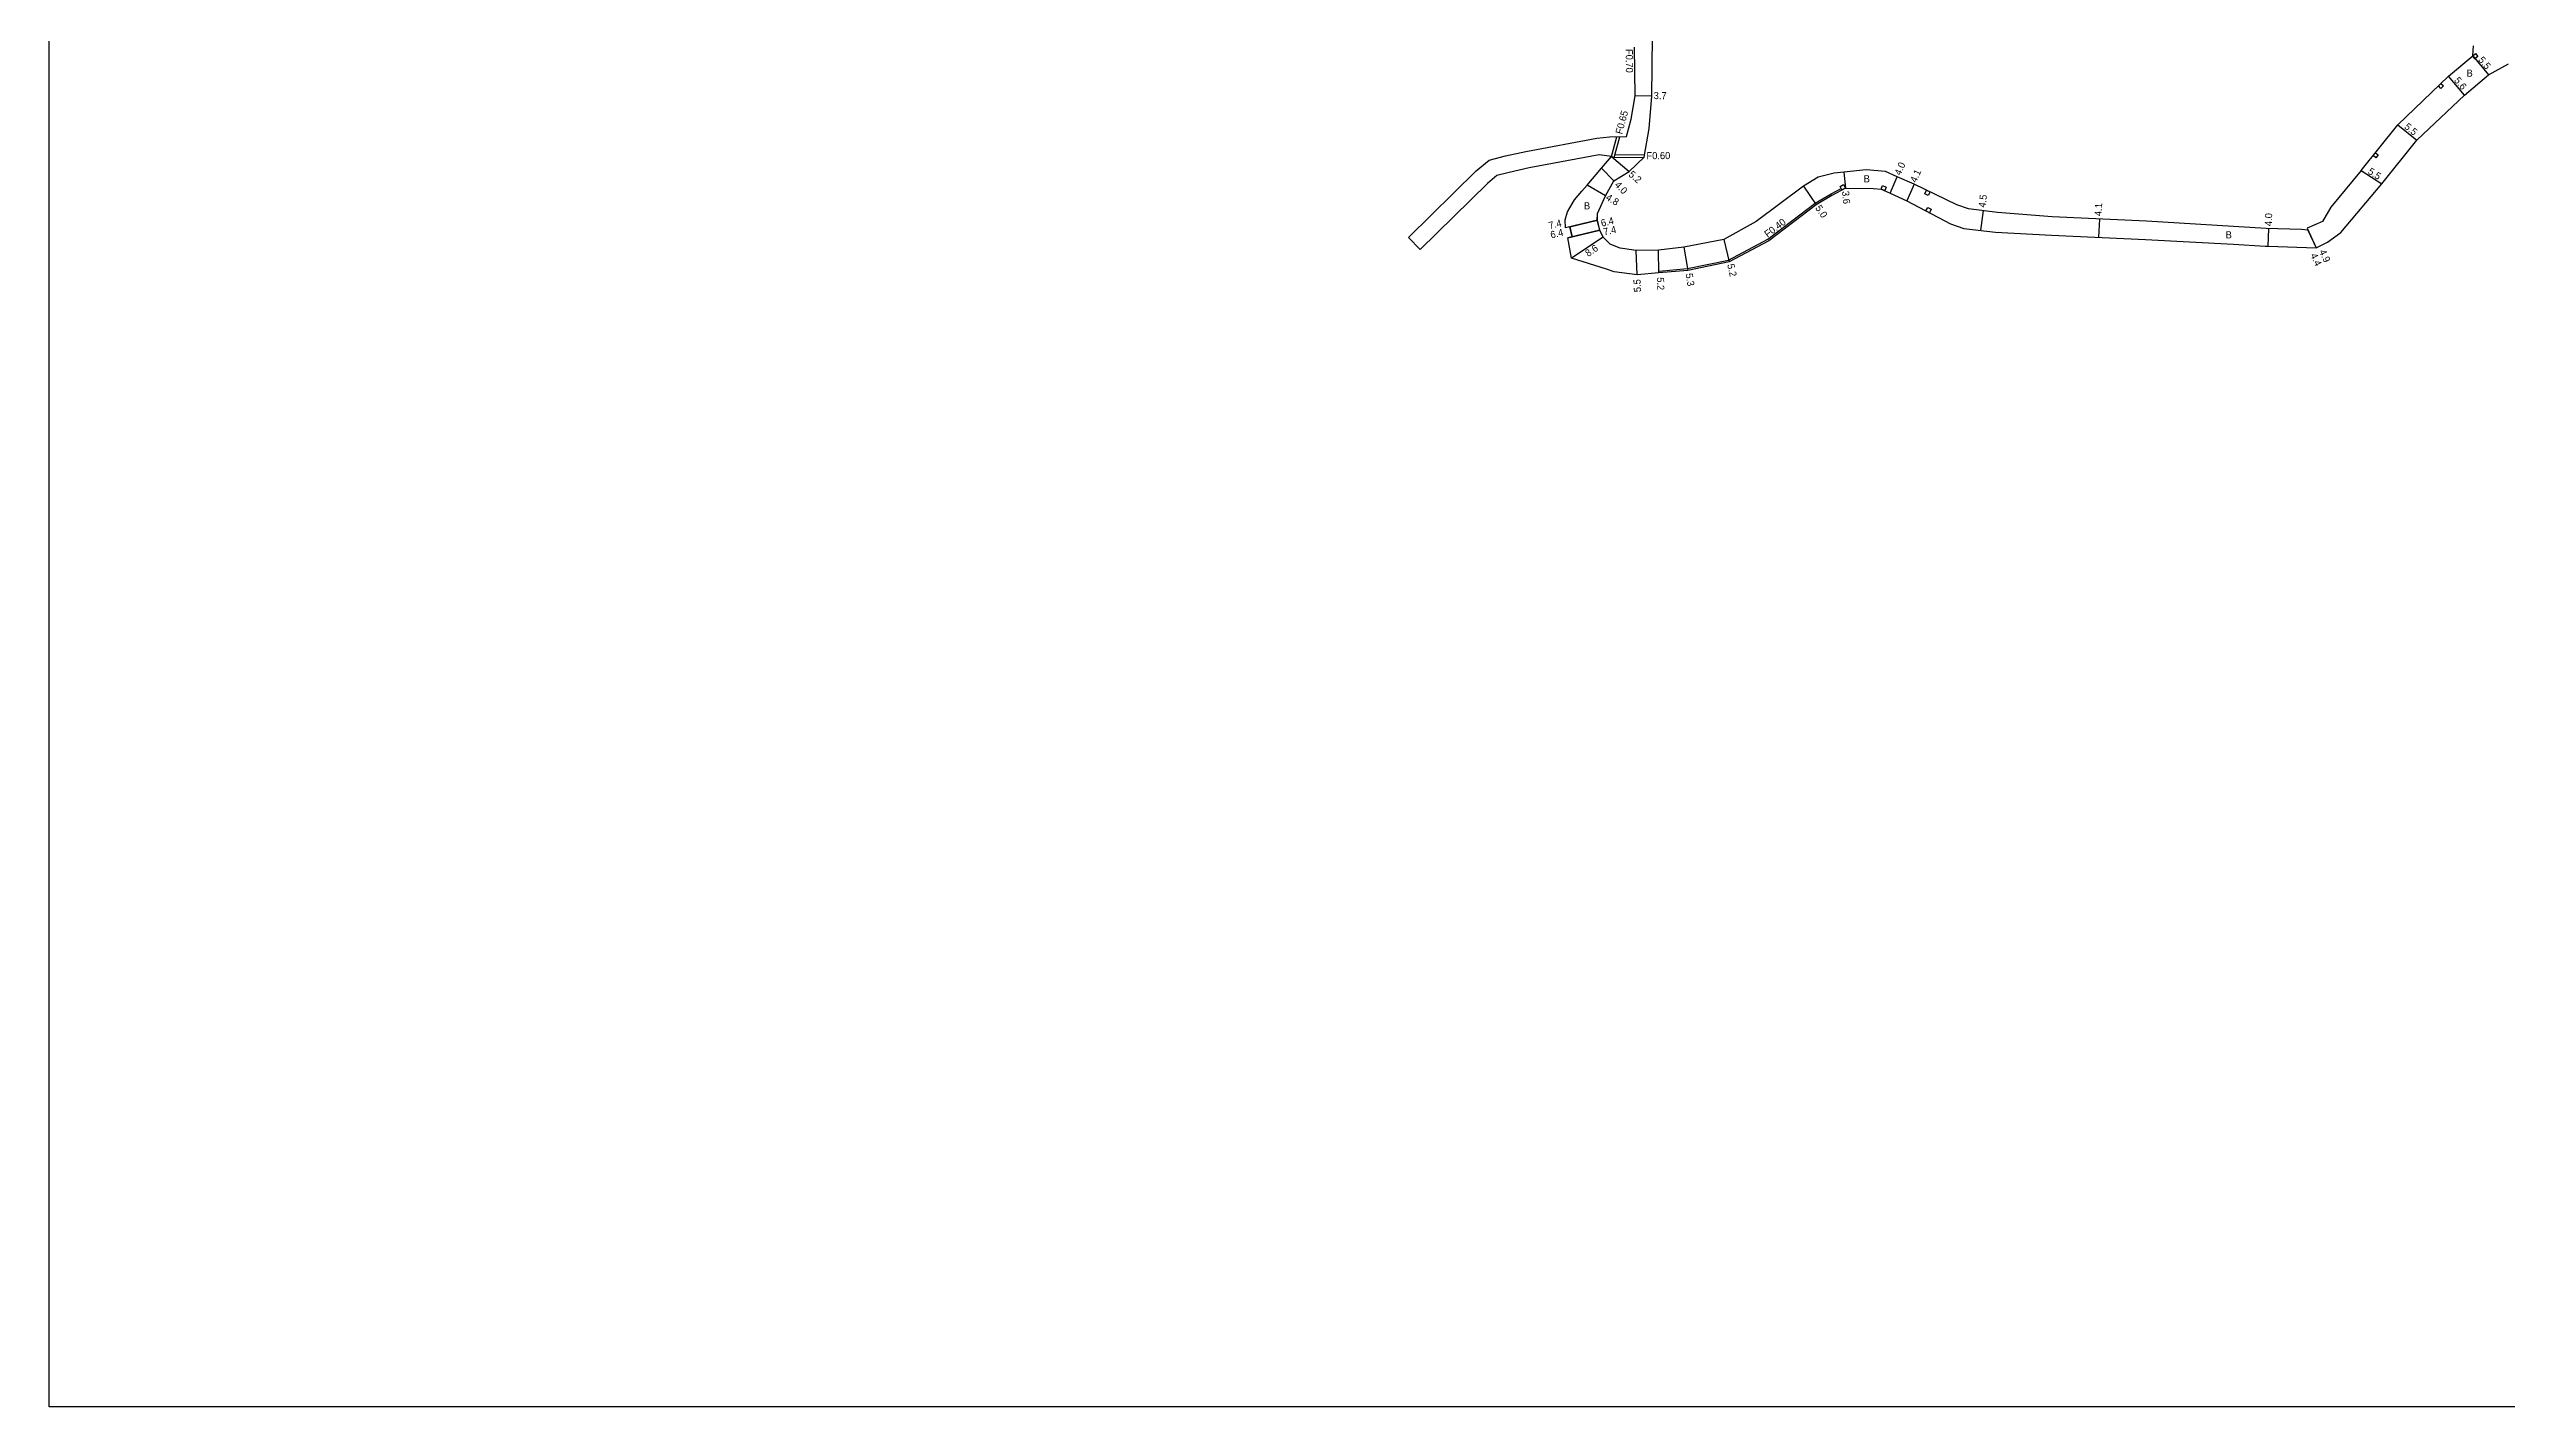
# Model space of a CAD drawing. Header units: metres. Extents: x -4000 to 0, y -102000 to -99000.
# Drawn here: x -4000 to -3447, y -102000 to -101694 of the extents above; entities that cross this region are included whole.
import ezdxf

# ---------------------------------------------------------------- set-up
doc = ezdxf.new("R2010")
doc.units = ezdxf.units.M
doc.header["$LTSCALE"] = 2.5
for name, color, linetype in [('側溝・桝', 7, 'Continuous'), ('図郭', 7, 'Continuous'), ('幅員', 7, 'Continuous'), ('歩道・分離帯・安全施設', 7, 'Continuous'), ('舗装', 7, 'Continuous'), ('道路', 7, 'Continuous')]:
    doc.layers.add(name, color=color, linetype=linetype)
doc.styles.get("Standard").update_dxf_attribs({"font": ''})
doc.styles.get('Standard').set_extended_font_data('@MS PGothic')

msp = doc.modelspace()

# ---------------------------------------------------------------- linework, layer by layer
at = {"layer": '側溝・桝'}
for points in [[(-3453.81, -101696.52), (-3454.32, -101695.9), (-3453.7, -101695.39), (-3453.19, -101696.01)], [(-3461.5, -101703.21), (-3462.05, -101702.64), (-3461.48, -101702.08), (-3460.92, -101702.66)], [(-3476.12, -101718.83), (-3476.74, -101718.32), (-3476.24, -101717.7), (-3475.62, -101718.2)], [(-3596.33, -101726.08), (-3596.76, -101725.29), (-3595.97, -101724.86), (-3595.54, -101725.65)], [(-3587.54, -101725.87), (-3587.18, -101725.05), (-3586.35, -101725.41), (-3586.71, -101726.23)], [(-3577.71, -101726.93), (-3577.32, -101726.12), (-3576.51, -101726.51), (-3576.91, -101727.32)], [(-3577.44, -101730.8), (-3577.02, -101730), (-3576.23, -101730.42), (-3576.65, -101731.22)]]:
    msp.add_lwpolyline(points, close=True, dxfattribs=at)
for points in [[(-3648.23, -101718.57), (-3647.61, -101718.74), (-3646.37, -101714.1)], [(-3648.23, -101718.57), (-3647.05, -101714.11)], [(-3647.45, -101718.14), (-3640.77, -101718.09)], [(-3637.55, -101744.76), (-3637.59, -101744.36), (-3631.13, -101743.78), (-3621.87, -101741.88), (-3613.02, -101737.18), (-3602.37, -101729.05), (-3598.79, -101726.96), (-3596.52, -101725.73)]]:
    msp.add_lwpolyline(points, dxfattribs=at)
at = {"layer": '側溝・桝', "flags": 128}
msp.add_lwpolyline([(-3647.61, -101718.74), (-3640.88, -101718.69)], dxfattribs=at)
at = {"layer": '図郭'}
msp.add_lwpolyline([(-4000, -102000), (-4000, -101400), (-3200, -101400), (-3200, -102000)], close=True, dxfattribs=at)
at = {"layer": '幅員'}
for points in [[(-3454.32, -101695.9), (-3450.8, -101700.13)], [(-3456.2, -101704.76), (-3459.79, -101700.46)], [(-3639.18, -101704.96), (-3642.88, -101704.92)], [(-3471.16, -101711.39), (-3466.88, -101714.84)], [(-3648.23, -101718.57), (-3644.28, -101721.95)], [(-3649.59, -101727.43), (-3653.71, -101724.96)], [(-3595.88, -101722.07), (-3595.54, -101725.65)], [(-3585.52, -101726.76), (-3583.91, -101723.09)], [(-3580.11, -101724.76), (-3581.76, -101728.51)], [(-3479.46, -101721.7), (-3474.81, -101724.7)], [(-3604.97, -101725.25), (-3602.15, -101729.39)], [(-3651.41, -101732.89), (-3658.61, -101734.59)], [(-3650.88, -101735.13), (-3658.08, -101736.83)], [(-3657.64, -101734.36), (-3651.41, -101732.89)], [(-3657.11, -101736.6), (-3650.88, -101735.13)], [(-3564.58, -101730.73), (-3565.14, -101735.19)], [(-3538.38, -101732.63), (-3538.57, -101736.72)], [(-3500.37, -101738.74), (-3500.22, -101734.74)], [(-3491.63, -101734.68), (-3489.57, -101739.13)], [(-3491.42, -101735.13), (-3489.57, -101739.13)], [(-3650.07, -101736.7), (-3657.24, -101741.45)], [(-3642.43, -101745.21), (-3642.66, -101739.72)], [(-3637.55, -101744.76), (-3637.68, -101739.6)], [(-3631.91, -101738.94), (-3631.07, -101744.18)], [(-3622.9, -101737.19), (-3621.74, -101742.26)]]:
    msp.add_lwpolyline(points, dxfattribs=at)
at = {"layer": '幅員', "flags": 128}
msp.add_lwpolyline([(-3650.45, -101721.16), (-3647.69, -101724.05)], dxfattribs=at)
at = {"layer": '歩道・分離帯・安全施設'}
for points in [[(-3657.63, -101734.36), (-3657.1, -101736.6)], [(-3647.28, -101738.78), (-3648.53, -101738.31), (-3650.08, -101736.7), (-3650.89, -101735.13), (-3651.42, -101732.89), (-3651.41, -101731.35)]]:
    msp.add_lwpolyline(points, dxfattribs=at)
at = {"layer": '道路'}
for points in [[(-3644.28, -101721.95), (-3640.88, -101718.69), (-3639.75, -101712.22), (-3639.18, -101704.96), (-3639.03, -101691.51)], [(-3642.88, -101704.92), (-3643.06, -101693.93)], [(-3479.46, -101721.7), (-3471.16, -101711.39), (-3459.79, -101700.46), (-3454.32, -101695.9), (-3454.15, -101693.64)], [(-3508.19, -101738.29), (-3501.05, -101738.72), (-3500.37, -101738.74), (-3489.57, -101739.13), (-3487.03, -101737.82), (-3484.03, -101735.64), (-3474.81, -101724.7), (-3466.88, -101714.84), (-3456.2, -101704.76), (-3450.8, -101700.13), (-3446.24, -101697.7)], [(-3693.96, -101736.78), (-3678.73, -101721.75), (-3675.8, -101719.37), (-3672.12, -101718.41), (-3667.49, -101717.4), (-3651.5, -101714.38), (-3648.66, -101714.14), (-3644.84, -101714.07), (-3643.78, -101710.17), (-3642.88, -101704.92)], [(-3657.64, -101734.36), (-3658.61, -101734.59), (-3658.69, -101732.79), (-3658.13, -101730.98), (-3656.55, -101728.27), (-3654.89, -101726.32), (-3653.71, -101724.96), (-3650.45, -101721.16), (-3648.23, -101718.57), (-3650.99, -101718.15), (-3666.73, -101721.12), (-3671.24, -101722.11), (-3674.04, -101722.84), (-3676.18, -101724.59), (-3691.29, -101739.48)], [(-3479.46, -101721.7), (-3486.27, -101729.94), (-3488.17, -101733.21), (-3491.63, -101734.68), (-3491.42, -101735.13), (-3492.86, -101735.01), (-3500.86, -101734.72), (-3527.78, -101733.11), (-3548.98, -101732.14), (-3561.3, -101731.13), (-3567.87, -101730.32), (-3570.51, -101729.44), (-3580.11, -101724.76), (-3583.91, -101723.09), (-3586.54, -101721.94), (-3590.87, -101721.58), (-3595.88, -101722.07), (-3598.06, -101722.28), (-3601.72, -101723.21), (-3604.97, -101725.25), (-3615.62, -101733.14), (-3622.9, -101737.19), (-3631.91, -101738.94), (-3637.68, -101739.6), (-3642.66, -101739.72), (-3646.26, -101739.15), (-3647.28, -101738.77)], [(-3651.4, -101731.35), (-3649.59, -101727.43)], [(-3595.54, -101725.65), (-3598.59, -101727.31), (-3602.15, -101729.39), (-3612.8, -101737.52), (-3621.74, -101742.26), (-3631.07, -101744.18), (-3637.55, -101744.76)], [(-3595.54, -101725.65), (-3589.22, -101725.73)], [(-3589.22, -101725.73), (-3587.54, -101725.87), (-3585.52, -101726.76)], [(-3585.52, -101726.76), (-3581.76, -101728.51), (-3571.93, -101733.71)], [(-3657.11, -101736.6), (-3657.64, -101734.36)], [(-3647.28, -101738.77), (-3648.53, -101738.3), (-3650.07, -101736.7), (-3650.88, -101735.13), (-3651.41, -101732.89), (-3651.4, -101731.35)], [(-3571.93, -101733.71), (-3568.87, -101734.73), (-3561.76, -101735.61), (-3549.16, -101736.24)], [(-3691.29, -101739.48), (-3693.96, -101736.78)], [(-3657.24, -101741.45), (-3658.08, -101736.83), (-3657.11, -101736.6)], [(-3637.55, -101744.76), (-3642.43, -101745.21), (-3647.59, -101744.53), (-3649.32, -101743.88), (-3657.24, -101741.45)], [(-3549.16, -101736.24), (-3528, -101737.2), (-3508.19, -101738.29)]]:
    msp.add_lwpolyline(points, dxfattribs=at)
at = {"layer": '道路', "flags": 128}
msp.add_lwpolyline([(-3649.59, -101727.43), (-3647.69, -101724.05), (-3644.28, -101721.95)], dxfattribs=at)

# ---------------------------------------------------------------- texts
at = {"layer": '側溝・桝'}
for s, rotation, p in [('F0.70', 270.5981, (-3645.03, -101694.35)), ('F0.65', 75.1004, (-3645.83, -101713.64)), ('F0.60', 0.362, (-3640.34, -101719.16)), ('F0.40', 37.3879, (-3613.06, -101736.87))]:
    msp.add_text(s, height=1.6, rotation=rotation, dxfattribs=at).set_placement(p)
at = {"layer": '幅員'}
for s, rotation, p in [('5.5', 309.7847, (-3453.19, -101696.87)), ('5.6', 309.7847, (-3458.62, -101701.47)), ('3.7', 359.3691, (-3638.74, -101705.62)), ('5.5', 321.1896, (-3469.86, -101712.11)), ('4.0', 313.6155, (-3647.63, -101725.06)), ('5.2', 319.4208, (-3644.53, -101722.81)), ('4.0', 66.3317, (-3583.14, -101722.93)), ('4.1', 66.325, (-3579.62, -101724.55)), ('5.5', 327.097, (-3478.07, -101722.29)), ('4.8', 329.0383, (-3649.66, -101728.19)), ('5.0', 304.3023, (-3602.44, -101730.15)), ('3.6', 275.5414, (-3596.32, -101726.39)), ('4.5', 82.9361, (-3564.03, -101730.11)), ('4.1', 87.3879, (-3537.87, -101731.99)), ('7.4', 13.2844, (-3662.18, -101734.91)), ('6.4', 13.2844, (-3661.78, -101737)), ('6.4', 13.2844, (-3650.41, -101734.35)), ('7.4', 13.2844, (-3649.86, -101736.34)), ('4.0', 87.951, (-3499.56, -101734.22)), ('8.6', 33.5729, (-3653.49, -101741.19)), ('4.4', 294.8156, (-3490.93, -101740.75)), ('4.9', 294.8156, (-3488.95, -101739.92)), ('5.5', 92.3395, (-3641.58, -101749.05)), ('5.2', 271.3641, (-3637.99, -101745.74)), ('5.3', 279.1112, (-3631.55, -101744.95)), ('5.2', 282.9196, (-3622.19, -101742.89))]:
    msp.add_text(s, height=1.6, rotation=rotation, dxfattribs=at).set_placement(p)
at = {"layer": '舗装'}
for p in [(-3455.71, -101700.57), (-3591.45, -101724.35), (-3654.44, -101730.44), (-3509.94, -101736.98)]:
    msp.add_text('B', height=1.6, dxfattribs=at).set_placement(p)

doc.saveas('drawing.dxf')
